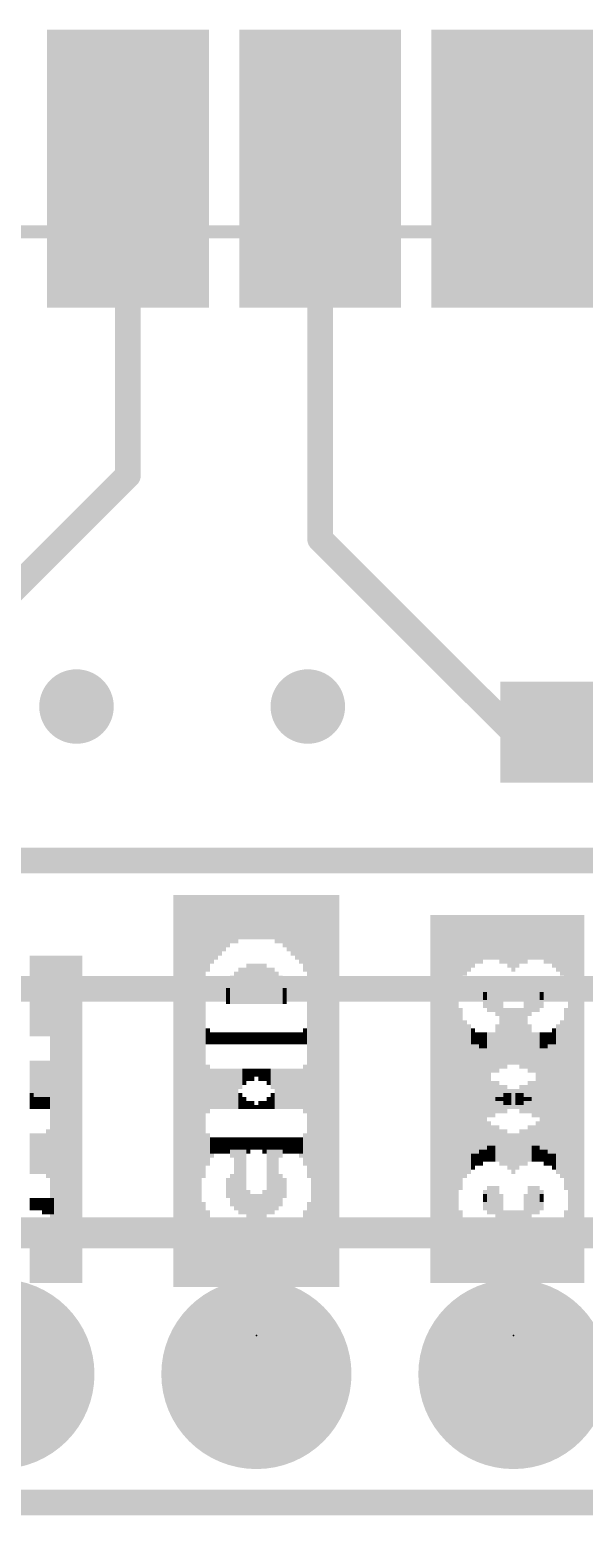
# Model space of a CAD drawing. Extents: x -38 to 69, y -21 to 41.
# Drawn here: x 19.35 to 24.83, y -0.13 to 14.57 of the extents above; entities that cross this region are included whole.
import ezdxf

# ---------------------------------------------------------------- set-up
doc = ezdxf.new("R2010")
doc.units = 0
for name, color, linetype in [('1', 12, 'CONTINUOUS'), ('16', 53, 'CONTINUOUS'), ('17', 254, 'CONTINUOUS'), ('18', 110, 'CONTINUOUS'), ('20', 53, 'CONTINUOUS'), ('21', 41, 'CONTINUOUS'), ('22', 40, 'CONTINUOUS'), ('23', 53, 'CONTINUOUS'), ('24', 53, 'CONTINUOUS'), ('51', 53, 'CONTINUOUS')]:
    doc.layers.add(name, color=color, linetype=linetype)

# ---------------------------------------------------------------- blocks, each defined once
blk = doc.blocks.new('RECT')
blk.add_solid([(-0.5, -0.5), (0.5, -0.5), (-0.5, 0.5), (0.5, 0.5)])
blk = doc.blocks.new('ROUNDP')
at = {"const_width": 0.5}
blk.add_lwpolyline([(0, -0.25, 1), (0, 0.25, 1), (0, -0.25)], format="xyb", dxfattribs=at)
blk = doc.blocks.new('ROUNDV')
at = {"const_width": 0.5}
blk.add_lwpolyline([(0, -0.25, 1), (0, 0.25, 1), (0, -0.25)], format="xyb", dxfattribs=at)

msp = doc.modelspace()

# ---------------------------------------------------------------- linework, layer by layer
at = {"layer": '1', "const_width": 0.254}
for points in [[(20.32, 10.16), (20.32, 13.195)], [(22.22, 9.53), (22.22, 13.195)], [(16.51, 6.35), (20.32, 10.16)], [(24.13, 7.62), (22.22, 9.53)], [(24.55, 7.62), (24.13, 7.62)], [(40.64, 0), (0, 0)]]:
    msp.add_lwpolyline(points, dxfattribs=at)
at = {"layer": '1', "const_width": 0.127}
for points in [[(20.3835, 13.195, 1), (20.2565, 13.195)], [(22.2835, 13.195, 1), (22.1565, 13.195)], [(20.2565, 10.16, 1), (20.3835, 10.16)], [(20.3649, 10.1151, 1), (20.2751, 10.2049)], [(22.2649, 9.5749, 1), (22.1751, 9.4851)], [(22.1565, 9.53, 1), (22.2835, 9.53)], [(24.13, 7.6835, 1), (24.13, 7.5565)], [(24.0851, 7.5751, 1), (24.1749, 7.6649)], [(24.55, 7.5565, 1), (24.55, 7.6835)]]:
    msp.add_lwpolyline(points, format="xyb", dxfattribs=at)
at = {"layer": '16'}
for points, const_width in [([(8.89, 6.35), (26.25, 6.35)], 0.254), ([(8.89, 5.08), (28.79, 5.08)], 0.254), ([(24.13, 2.667), (7.493, 2.667)], 0.3048), ([(32.0548, 2.667), (24.13, 2.667)], 0.3048), ([(24.13, 1.27), (24.13, 2.667)], 0.3048), ([(40.64, 0), (0, 0)], 0.254)]:
    msp.add_lwpolyline(points, dxfattribs=dict(at, const_width=const_width))
at = {"layer": '16', "const_width": 0.1524}
for points in [[(24.13, 2.7432, 1), (24.13, 2.5908)], [(24.2062, 2.667, 1), (24.0538, 2.667)], [(24.13, 2.5908, 1), (24.13, 2.7432)], [(24.0538, 1.27, 1), (24.2062, 1.27)]]:
    msp.add_lwpolyline(points, format="xyb", dxfattribs=at)
at = {"layer": '20', "const_width": 0.2032}
msp.add_lwpolyline([(40.64, 0), (0, 0)], dxfattribs=at)
at = {"layer": '23'}
for p in [(21.59, 1.651), (24.13, 1.651)]:
    msp.add_point(p, dxfattribs=at)
at = {"layer": '24'}
for p in [(21.59, 1.651), (24.13, 1.651)]:
    msp.add_point(p, dxfattribs=at)
at = {"layer": '51', "const_width": 0.127}
msp.add_lwpolyline([(28.07, 12.57), (12.57, 12.57)], dxfattribs=at)

# ---------------------------------------------------------------- block references
at = {"layer": '1', "xscale": 2.75, "yscale": 1.6, "rotation": 90}
for p in [(20.32, 13.195), (22.22, 13.195), (24.12, 13.195)]:
    msp.add_blockref('RECT', p, dxfattribs=at)
at = {"layer": '1', "xscale": 1.1}
msp.add_blockref('RECT', (24.55, 7.62), dxfattribs=at)
at = {"layer": '17', "xscale": 1.8796, "yscale": 1.8796, "rotation": 270}
for p in [(19.05, 1.27), (19.05, 1.27), (21.59, 1.27), (21.59, 1.27), (24.13, 1.27), (24.13, 1.27)]:
    msp.add_blockref('ROUNDP', p, dxfattribs=at)
at = {"layer": '18', "xscale": 0.7366, "yscale": 0.7366}
for p in [(19.812, 7.874), (19.812, 7.874), (22.098, 7.874), (22.098, 7.874)]:
    msp.add_blockref('ROUNDV', p, dxfattribs=at)
at = {"layer": '21', "yscale": 0.04, "rotation": 90}
for p, xscale in [((20.79, 4.071), 3.88), ((20.83, 4.071), 3.88), ((20.87, 4.071), 3.88), ((20.91, 4.071), 3.88), ((20.95, 4.071), 3.88), ((20.99, 4.071), 3.88), ((21.03, 4.071), 3.88), ((21.07, 4.611), 2.8), ((21.11, 5.631), 0.76), ((21.15, 5.671), 0.68), ((21.19, 5.691), 0.64), ((21.23, 5.711), 0.6), ((21.27, 5.731), 0.56), ((21.31, 5.751), 0.52), ((21.35, 5.771), 0.48), ((21.39, 5.771), 0.48), ((21.43, 5.791), 0.44), ((21.47, 5.791), 0.44), ((21.51, 5.791), 0.44), ((21.55, 5.791), 0.44), ((21.59, 5.791), 0.44), ((21.63, 5.791), 0.44), ((21.67, 5.791), 0.44), ((21.71, 5.791), 0.44), ((21.75, 5.791), 0.44), ((21.79, 5.771), 0.48), ((21.83, 5.771), 0.48), ((21.87, 5.751), 0.52), ((21.91, 5.751), 0.52), ((21.95, 5.731), 0.56), ((21.99, 5.711), 0.6), ((22.03, 5.691), 0.64), ((22.07, 5.651), 0.72), ((22.11, 5.591), 0.84), ((22.15, 4.071), 3.88), ((22.19, 4.071), 3.88), ((22.23, 4.071), 3.88), ((22.27, 4.071), 3.88), ((22.31, 4.071), 3.88), ((22.35, 4.071), 3.88), ((22.39, 4.071), 3.88), ((23.33, 3.991), 3.64), ((23.37, 3.991), 3.64), ((23.41, 3.991), 3.64), ((23.45, 3.991), 3.64), ((23.49, 3.991), 3.64), ((23.53, 3.991), 3.64), ((23.57, 3.991), 3.64), ((23.61, 5.451), 0.72), ((23.65, 5.511), 0.6), ((23.69, 5.531), 0.56), ((23.73, 5.551), 0.52), ((23.77, 5.571), 0.48), ((23.81, 5.571), 0.48), ((23.85, 5.591), 0.44), ((23.89, 5.591), 0.44), ((23.93, 5.591), 0.44), ((23.97, 5.591), 0.44), ((24.01, 5.571), 0.48), ((24.05, 5.571), 0.48), ((24.09, 5.551), 0.52), ((24.13, 5.531), 0.56), ((24.17, 5.571), 0.48), ((24.21, 5.571), 0.48), ((24.25, 5.591), 0.44), ((24.29, 5.591), 0.44), ((24.33, 5.591), 0.44), ((24.37, 5.591), 0.44), ((24.41, 5.591), 0.44), ((24.45, 5.591), 0.44), ((24.49, 5.591), 0.44), ((24.53, 5.571), 0.48), ((24.57, 5.551), 0.52), ((24.61, 5.531), 0.56), ((24.65, 5.491), 0.64), ((24.69, 3.991), 3.64), ((24.73, 3.991), 3.64), ((24.77, 3.991), 3.64), ((24.81, 3.991), 3.64), ((19.37, 5.011), 0.8), ((19.41, 5.011), 0.8), ((19.45, 5.011), 0.8), ((19.49, 5.011), 0.8), ((19.53, 5.011), 0.8), ((19.57, 4.991), 0.84), ((19.61, 3.791), 3.24), ((19.65, 3.791), 3.24), ((19.69, 3.791), 3.24), ((19.73, 3.791), 3.24), ((19.77, 3.791), 3.24), ((19.81, 3.791), 3.24), ((19.85, 3.791), 3.24), ((21.47, 5.111), 0.36), ((21.51, 5.131), 0.4), ((21.55, 5.131), 0.4), ((21.59, 5.131), 0.4), ((21.63, 5.131), 0.4), ((21.67, 5.131), 0.4), ((21.71, 5.111), 0.36), ((21.75, 5.111), 0.36), ((21.35, 5.051), 0.24), ((21.39, 5.071), 0.28), ((21.43, 5.091), 0.32), ((21.79, 5.091), 0.32), ((21.83, 5.071), 0.28), ((21.87, 5.011), 0.16), ((23.85, 5.011), 0.08), ((23.89, 4.991), 0.2), ((23.93, 4.991), 0.28), ((23.97, 4.951), 0.28), ((24.25, 4.671), 0.76), ((24.29, 4.971), 0.32), ((24.33, 4.991), 0.28), ((24.37, 4.991), 0.28), ((24.41, 4.991), 0.2), ((23.61, 3.991), 1.8), ((24.01, 4.651), 0.48), ((24.05, 4.631), 0.52), ((24.09, 4.631), 0.52), ((24.13, 4.611), 0.56), ((24.17, 4.611), 0.56), ((24.21, 4.591), 0.6), ((23.65, 4.631), 0.28), ((23.69, 4.631), 0.2), ((23.97, 4.571), 0.32), ((24.61, 4.411), 0.64), ((24.65, 4.431), 0.76), ((21.11, 4.611), 0.16), ((21.15, 4.591), 0.12), ((21.19, 4.591), 0.12), ((21.23, 4.591), 0.12), ((21.27, 4.591), 0.12), ((21.31, 4.591), 0.12), ((21.35, 4.591), 0.12), ((21.39, 4.591), 0.12), ((21.43, 4.591), 0.12), ((21.47, 4.591), 0.12), ((21.51, 4.591), 0.12), ((21.55, 4.591), 0.12), ((21.59, 4.591), 0.12), ((21.63, 4.591), 0.12), ((21.67, 4.591), 0.12), ((21.71, 4.591), 0.12), ((21.75, 4.591), 0.12), ((21.79, 4.591), 0.12), ((21.83, 4.591), 0.12), ((21.87, 4.591), 0.12), ((21.91, 4.591), 0.12), ((21.95, 4.591), 0.12), ((21.99, 4.591), 0.12), ((22.03, 4.591), 0.12), ((22.07, 4.611), 0.16), ((22.11, 4.591), 0.2), ((23.73, 4.611), 0.16), ((23.77, 4.591), 0.12), ((23.81, 4.571), 0.16), ((23.85, 4.571), 0.16), ((23.89, 4.551), 0.2), ((23.93, 4.551), 0.2), ((24.29, 4.451), 0.4), ((24.33, 4.431), 0.36), ((24.37, 4.411), 0.4), ((24.41, 4.411), 0.4), ((24.45, 4.391), 0.44), ((24.49, 4.391), 0.44), ((24.53, 4.391), 0.52), ((24.57, 4.411), 0.56), ((19.57, 4.131), 0.56), ((19.37, 4.131), 0.48), ((19.41, 4.131), 0.48), ((19.45, 4.131), 0.48), ((19.49, 4.131), 0.48), ((19.53, 4.131), 0.48), ((21.11, 4.091), 0.48), ((21.15, 4.091), 0.4), ((21.19, 4.111), 0.36), ((21.23, 4.111), 0.36), ((21.27, 4.131), 0.32), ((21.31, 4.151), 0.28), ((21.35, 4.171), 0.24), ((21.39, 4.171), 0.24), ((21.43, 4.191), 0.2), ((21.47, 4.211), 0.16), ((21.51, 4.231), 0.12), ((21.55, 4.231), 0.12), ((21.59, 4.251), 0.08), ((21.63, 4.271), 0.04), ((22.07, 4.071), 0.44), ((22.11, 4.091), 0.48), ((23.65, 3.991), 0.6), ((23.69, 3.991), 0.6), ((21.87, 4.011), 0.24), ((21.91, 4.031), 0.28), ((21.95, 4.051), 0.32), ((21.99, 4.051), 0.32), ((22.03, 4.071), 0.36), ((23.73, 3.991), 0.52), ((23.77, 3.991), 0.52), ((23.81, 4.011), 0.48), ((23.85, 3.991), 0.44), ((23.89, 4.011), 0.4), ((23.93, 3.991), 0.36), ((23.97, 4.011), 0.32), ((24.01, 3.991), 0.28), ((24.05, 3.991), 0.28), ((21.63, 3.931), 0.08), ((21.67, 3.931), 0.08), ((21.71, 3.951), 0.12), ((21.75, 3.971), 0.16), ((21.79, 3.991), 0.2), ((21.83, 3.991), 0.2), ((24.09, 3.991), 0.2), ((24.13, 3.991), 0.2), ((24.17, 3.991), 0.12), ((24.21, 3.991), 0.12), ((24.25, 3.991), 0.04), ((24.29, 3.991), 0.04), ((21.59, 3.911), 0.04), ((24.53, 3.591), 0.52), ((24.57, 3.571), 0.56), ((24.61, 3.571), 0.64), ((24.65, 3.551), 0.76), ((19.57, 3.451), 0.48), ((24.21, 3.511), 0.36), ((24.25, 3.531), 0.32), ((24.29, 3.551), 0.36), ((24.33, 3.551), 0.36), ((24.37, 3.571), 0.4), ((24.41, 3.571), 0.4), ((24.45, 3.591), 0.44), ((24.49, 3.591), 0.44), ((19.37, 3.391), 0.28), ((19.41, 3.411), 0.32), ((19.45, 3.431), 0.36), ((19.49, 3.431), 0.36), ((19.53, 3.451), 0.4), ((21.11, 3.491), 0.32), ((21.15, 3.511), 0.2), ((21.19, 3.531), 0.16), ((21.23, 3.531), 0.16), ((21.27, 3.531), 0.16), ((21.31, 3.531), 0.16), ((21.35, 3.511), 0.2), ((21.39, 3.251), 0.72), ((21.43, 3.231), 0.76), ((21.47, 3.231), 0.76), ((21.51, 3.531), 0.16), ((21.55, 3.551), 0.12), ((21.59, 3.551), 0.12), ((21.63, 3.551), 0.12), ((21.67, 3.551), 0.12), ((21.71, 3.551), 0.12), ((21.75, 3.551), 0.12), ((21.79, 3.551), 0.12), ((21.83, 3.551), 0.12), ((21.87, 3.551), 0.12), ((21.91, 3.551), 0.12), ((21.95, 3.551), 0.12), ((21.99, 3.551), 0.12), ((22.03, 3.531), 0.16), ((22.07, 3.531), 0.24), ((22.11, 3.491), 0.32), ((23.89, 3.451), 0.16), ((23.93, 3.451), 0.16), ((23.97, 3.471), 0.2), ((24.01, 3.451), 0.24), ((24.05, 3.471), 0.28), ((24.09, 3.451), 0.32), ((24.13, 3.451), 0.4), ((24.17, 3.491), 0.32), ((23.65, 3.351), 0.28), ((23.69, 3.351), 0.2), ((23.73, 3.371), 0.16), ((23.77, 3.391), 0.12), ((23.81, 3.411), 0.16), ((23.85, 3.431), 0.12), ((21.35, 3.111), 0.28), ((21.71, 3.051), 0.4), ((21.75, 3.051), 0.4), ((21.79, 3.071), 0.36), ((21.83, 3.091), 0.32), ((21.51, 2.951), 0.28), ((21.87, 3.111), 0.2), ((23.89, 2.991), 0.2), ((23.93, 2.991), 0.28), ((23.97, 2.951), 0.28), ((24.29, 2.971), 0.32), ((24.33, 2.991), 0.28), ((24.37, 2.991), 0.28), ((24.41, 2.991), 0.2), ((19.37, 2.951), 0.12), ((19.41, 2.951), 0.12), ((19.45, 2.951), 0.12), ((19.49, 2.951), 0.12), ((19.53, 2.931), 0.16), ((19.57, 2.931), 0.16), ((21.07, 2.551), 0.84), ((21.55, 2.931), 0.24), ((21.59, 2.931), 0.24), ((21.63, 2.931), 0.24), ((21.67, 2.931), 0.24), ((23.85, 3.011), 0.08), ((24.25, 2.611), 0.88), ((21.11, 2.511), 0.76), ((21.15, 2.471), 0.68), ((22.07, 2.491), 0.72), ((22.11, 2.531), 0.8), ((23.61, 2.531), 0.72), ((24.01, 2.531), 0.72), ((24.05, 2.531), 0.72), ((24.09, 2.531), 0.72), ((24.13, 2.531), 0.72), ((24.17, 2.531), 0.72), ((24.21, 2.531), 0.72), ((24.65, 2.491), 0.64), ((19.53, 2.411), 0.48), ((19.57, 2.411), 0.48), ((21.19, 2.451), 0.64), ((21.23, 2.411), 0.56), ((21.27, 2.411), 0.56), ((21.31, 2.391), 0.52), ((21.87, 2.391), 0.52), ((21.91, 2.391), 0.52), ((21.95, 2.411), 0.56), ((21.99, 2.431), 0.6), ((22.03, 2.451), 0.64), ((23.65, 2.471), 0.6), ((23.69, 2.451), 0.56), ((23.73, 2.431), 0.52), ((23.77, 2.411), 0.48), ((23.81, 2.411), 0.48), ((23.85, 2.411), 0.48), ((23.89, 2.411), 0.48), ((23.93, 2.411), 0.48), ((23.97, 2.451), 0.56), ((24.29, 2.411), 0.48), ((24.53, 2.411), 0.48), ((24.57, 2.431), 0.52), ((24.61, 2.451), 0.56), ((19.37, 2.391), 0.44), ((19.41, 2.391), 0.44), ((19.45, 2.391), 0.44), ((19.49, 2.391), 0.44), ((21.35, 2.371), 0.48), ((21.39, 2.371), 0.48), ((21.43, 2.371), 0.48), ((21.47, 2.351), 0.44), ((21.51, 2.351), 0.44), ((21.55, 2.351), 0.44), ((21.59, 2.351), 0.44), ((21.63, 2.351), 0.44), ((21.67, 2.351), 0.44), ((21.71, 2.351), 0.44), ((21.75, 2.371), 0.48), ((21.79, 2.371), 0.48), ((21.83, 2.371), 0.48), ((24.33, 2.391), 0.44), ((24.37, 2.391), 0.44), ((24.41, 2.391), 0.44), ((24.45, 2.391), 0.44), ((24.49, 2.391), 0.44)]:
    msp.add_blockref('RECT', p, dxfattribs=dict(at, xscale=xscale))
at = {"layer": '22', "yscale": 0.04, "rotation": 90}
for p, xscale in [((20.79, 4.071), 3.88), ((20.83, 4.071), 3.88), ((20.87, 4.071), 3.88), ((20.91, 4.071), 3.88), ((20.95, 4.071), 3.88), ((20.99, 4.071), 3.88), ((21.03, 4.071), 3.88), ((21.07, 5.591), 0.84), ((21.11, 5.651), 0.72), ((21.15, 5.691), 0.64), ((21.19, 5.711), 0.6), ((21.23, 5.731), 0.56), ((21.27, 5.751), 0.52), ((21.31, 5.751), 0.52), ((21.35, 5.771), 0.48), ((21.39, 5.771), 0.48), ((21.43, 5.791), 0.44), ((21.47, 5.791), 0.44), ((21.51, 5.791), 0.44), ((21.55, 5.791), 0.44), ((21.59, 5.791), 0.44), ((21.63, 5.791), 0.44), ((21.67, 5.791), 0.44), ((21.71, 5.791), 0.44), ((21.75, 5.791), 0.44), ((21.79, 5.771), 0.48), ((21.83, 5.771), 0.48), ((21.87, 5.751), 0.52), ((21.91, 5.731), 0.56), ((21.95, 5.711), 0.6), ((21.99, 5.691), 0.64), ((22.03, 5.671), 0.68), ((22.07, 5.631), 0.76), ((22.11, 4.611), 2.8), ((22.15, 4.071), 3.88), ((22.19, 4.071), 3.88), ((22.23, 4.071), 3.88), ((22.27, 4.071), 3.88), ((22.31, 4.071), 3.88), ((22.35, 4.071), 3.88), ((22.39, 4.071), 3.88), ((23.33, 3.991), 3.64), ((23.37, 3.991), 3.64), ((23.41, 3.991), 3.64), ((23.45, 3.991), 3.64), ((23.49, 3.991), 3.64), ((23.53, 3.991), 3.64), ((23.57, 3.991), 3.64), ((23.61, 5.491), 0.64), ((23.65, 5.531), 0.56), ((23.69, 5.551), 0.52), ((23.73, 5.571), 0.48), ((23.77, 5.591), 0.44), ((23.81, 5.591), 0.44), ((23.85, 5.591), 0.44), ((23.89, 5.591), 0.44), ((23.93, 5.591), 0.44), ((23.97, 5.591), 0.44), ((24.01, 5.591), 0.44), ((24.05, 5.571), 0.48), ((24.09, 5.571), 0.48), ((24.13, 5.531), 0.56), ((24.17, 5.551), 0.52), ((24.21, 5.571), 0.48), ((24.25, 5.571), 0.48), ((24.29, 5.591), 0.44), ((24.33, 5.591), 0.44), ((24.37, 5.591), 0.44), ((24.41, 5.591), 0.44), ((24.45, 5.571), 0.48), ((24.49, 5.571), 0.48), ((24.53, 5.551), 0.52), ((24.57, 5.531), 0.56), ((24.61, 5.511), 0.6), ((24.65, 5.451), 0.72), ((24.69, 3.991), 3.64), ((24.73, 3.991), 3.64), ((24.77, 3.991), 3.64), ((24.81, 3.991), 3.64), ((19.37, 5.191), 0.44), ((19.41, 5.211), 0.4), ((19.45, 5.211), 0.4), ((19.49, 5.211), 0.4), ((19.53, 5.191), 0.44), ((19.57, 3.791), 3.24), ((19.61, 3.791), 3.24), ((19.65, 3.791), 3.24), ((19.69, 3.791), 3.24), ((19.73, 3.791), 3.24), ((19.77, 3.791), 3.24), ((19.81, 3.791), 3.24), ((19.85, 3.791), 3.24), ((21.43, 5.111), 0.36), ((21.47, 5.111), 0.36), ((21.51, 5.131), 0.4), ((21.55, 5.131), 0.4), ((21.59, 5.131), 0.4), ((21.63, 5.131), 0.4), ((21.67, 5.131), 0.4), ((21.71, 5.111), 0.36), ((21.35, 5.071), 0.28), ((21.39, 5.091), 0.32), ((21.75, 5.091), 0.32), ((21.79, 5.071), 0.28), ((21.83, 5.051), 0.24), ((21.31, 5.011), 0.16), ((23.85, 4.991), 0.2), ((23.89, 4.991), 0.28), ((23.93, 4.991), 0.28), ((23.97, 4.971), 0.32), ((24.01, 4.671), 0.76), ((24.29, 4.951), 0.28), ((24.33, 4.991), 0.28), ((24.37, 4.991), 0.2), ((24.41, 5.011), 0.08), ((24.05, 4.591), 0.6), ((24.09, 4.611), 0.56), ((24.13, 4.611), 0.56), ((24.17, 4.631), 0.52), ((24.21, 4.631), 0.52), ((24.25, 4.651), 0.48), ((24.65, 3.991), 1.8), ((23.61, 4.431), 0.76), ((23.65, 4.411), 0.64), ((24.29, 4.571), 0.32), ((24.57, 4.631), 0.2), ((24.61, 4.631), 0.28), ((21.07, 4.591), 0.2), ((21.11, 4.611), 0.16), ((21.15, 4.591), 0.12), ((21.19, 4.591), 0.12), ((21.23, 4.591), 0.12), ((21.27, 4.591), 0.12), ((21.31, 4.591), 0.12), ((21.35, 4.591), 0.12), ((21.39, 4.591), 0.12), ((21.43, 4.591), 0.12), ((21.47, 4.591), 0.12), ((21.51, 4.591), 0.12), ((21.55, 4.591), 0.12), ((21.59, 4.591), 0.12), ((21.63, 4.591), 0.12), ((21.67, 4.591), 0.12), ((21.71, 4.591), 0.12), ((21.75, 4.591), 0.12), ((21.79, 4.591), 0.12), ((21.83, 4.591), 0.12), ((21.87, 4.591), 0.12), ((21.91, 4.591), 0.12), ((21.95, 4.591), 0.12), ((21.99, 4.591), 0.12), ((22.03, 4.591), 0.12), ((22.07, 4.611), 0.16), ((23.69, 4.411), 0.56), ((23.73, 4.391), 0.52), ((23.77, 4.391), 0.44), ((23.81, 4.391), 0.44), ((23.85, 4.411), 0.4), ((23.89, 4.411), 0.4), ((23.93, 4.431), 0.36), ((23.97, 4.451), 0.4), ((24.33, 4.551), 0.2), ((24.37, 4.551), 0.2), ((24.41, 4.571), 0.16), ((24.45, 4.571), 0.16), ((24.49, 4.591), 0.12), ((24.53, 4.611), 0.16), ((21.07, 4.091), 0.48), ((21.11, 4.071), 0.44), ((21.55, 4.271), 0.04), ((21.59, 4.251), 0.08), ((21.63, 4.231), 0.12), ((21.67, 4.231), 0.12), ((21.71, 4.211), 0.16), ((21.75, 4.191), 0.2), ((21.79, 4.171), 0.24), ((21.83, 4.171), 0.24), ((21.87, 4.151), 0.28), ((21.91, 4.131), 0.32), ((21.95, 4.111), 0.36), ((21.99, 4.111), 0.36), ((22.03, 4.091), 0.4), ((22.07, 4.091), 0.48), ((24.57, 3.991), 0.6), ((24.61, 3.991), 0.6), ((21.15, 4.071), 0.36), ((21.19, 4.051), 0.32), ((21.23, 4.051), 0.32), ((21.27, 4.031), 0.28), ((21.31, 4.011), 0.24), ((24.21, 3.991), 0.28), ((24.25, 3.991), 0.28), ((24.29, 4.011), 0.32), ((24.33, 3.991), 0.36), ((24.37, 4.011), 0.4), ((24.41, 3.991), 0.44), ((24.45, 4.011), 0.48), ((24.49, 3.991), 0.52), ((24.53, 3.991), 0.52), ((19.37, 3.971), 0.16), ((19.41, 3.951), 0.12), ((19.45, 3.951), 0.12), ((19.49, 3.951), 0.12), ((19.53, 3.951), 0.12), ((21.35, 3.991), 0.2), ((21.39, 3.991), 0.2), ((21.43, 3.971), 0.16), ((21.47, 3.951), 0.12), ((21.51, 3.931), 0.08), ((21.55, 3.931), 0.08), ((23.97, 3.991), 0.04), ((24.01, 3.991), 0.04), ((24.05, 3.991), 0.12), ((24.09, 3.991), 0.12), ((24.13, 3.991), 0.2), ((24.17, 3.991), 0.2), ((21.59, 3.911), 0.04), ((23.61, 3.551), 0.76), ((23.65, 3.571), 0.64), ((23.69, 3.571), 0.56), ((23.73, 3.591), 0.52), ((19.53, 3.451), 0.48), ((23.77, 3.591), 0.44), ((23.81, 3.591), 0.44), ((23.85, 3.571), 0.4), ((23.89, 3.571), 0.4), ((23.93, 3.551), 0.36), ((23.97, 3.551), 0.36), ((24.01, 3.531), 0.32), ((24.05, 3.511), 0.36), ((19.37, 3.491), 0.32), ((19.41, 3.491), 0.32), ((19.45, 3.471), 0.36), ((19.49, 3.451), 0.4), ((21.07, 3.491), 0.32), ((21.11, 3.531), 0.24), ((21.15, 3.531), 0.16), ((21.19, 3.551), 0.12), ((21.23, 3.551), 0.12), ((21.27, 3.551), 0.12), ((21.31, 3.551), 0.12), ((21.35, 3.551), 0.12), ((21.39, 3.551), 0.12), ((21.43, 3.551), 0.12), ((21.47, 3.551), 0.12), ((21.51, 3.551), 0.12), ((21.55, 3.551), 0.12), ((21.59, 3.551), 0.12), ((21.63, 3.551), 0.12), ((21.67, 3.531), 0.16), ((21.71, 3.231), 0.76), ((21.75, 3.231), 0.76), ((21.79, 3.251), 0.72), ((21.83, 3.511), 0.2), ((21.87, 3.531), 0.16), ((21.91, 3.531), 0.16), ((21.95, 3.531), 0.16), ((21.99, 3.531), 0.16), ((22.03, 3.511), 0.2), ((22.07, 3.491), 0.32), ((24.09, 3.491), 0.32), ((24.13, 3.451), 0.4), ((24.17, 3.451), 0.32), ((24.21, 3.471), 0.28), ((24.25, 3.451), 0.24), ((24.29, 3.471), 0.2), ((24.33, 3.451), 0.16), ((24.37, 3.451), 0.16), ((24.41, 3.431), 0.12), ((24.45, 3.411), 0.16), ((24.49, 3.391), 0.12), ((24.53, 3.371), 0.16), ((24.57, 3.351), 0.2), ((24.61, 3.351), 0.28), ((21.35, 3.091), 0.32), ((21.39, 3.071), 0.36), ((21.43, 3.051), 0.4), ((21.47, 3.051), 0.4), ((21.83, 3.111), 0.28), ((21.31, 3.111), 0.2), ((21.67, 2.951), 0.28), ((23.85, 2.991), 0.2), ((23.89, 2.991), 0.28), ((23.93, 2.991), 0.28), ((23.97, 2.971), 0.32), ((24.29, 2.951), 0.28), ((24.33, 2.991), 0.28), ((24.37, 2.991), 0.2), ((19.37, 2.951), 0.12), ((19.41, 2.951), 0.12), ((19.45, 2.951), 0.12), ((19.49, 2.931), 0.16), ((19.53, 2.931), 0.16), ((21.51, 2.931), 0.24), ((21.55, 2.931), 0.24), ((21.59, 2.931), 0.24), ((21.63, 2.931), 0.24), ((22.11, 2.551), 0.84), ((24.01, 2.611), 0.88), ((24.41, 3.011), 0.08), ((21.07, 2.531), 0.8), ((21.11, 2.491), 0.72), ((22.03, 2.471), 0.68), ((22.07, 2.511), 0.76), ((23.61, 2.491), 0.64), ((24.05, 2.531), 0.72), ((24.09, 2.531), 0.72), ((24.13, 2.531), 0.72), ((24.17, 2.531), 0.72), ((24.21, 2.531), 0.72), ((24.25, 2.531), 0.72), ((24.65, 2.531), 0.72), ((19.53, 2.411), 0.48), ((21.15, 2.451), 0.64), ((21.19, 2.431), 0.6), ((21.23, 2.411), 0.56), ((21.27, 2.391), 0.52), ((21.31, 2.391), 0.52), ((21.87, 2.391), 0.52), ((21.91, 2.411), 0.56), ((21.95, 2.411), 0.56), ((21.99, 2.451), 0.64), ((23.65, 2.451), 0.56), ((23.69, 2.431), 0.52), ((23.73, 2.411), 0.48), ((23.97, 2.411), 0.48), ((24.29, 2.451), 0.56), ((24.33, 2.411), 0.48), ((24.37, 2.411), 0.48), ((24.41, 2.411), 0.48), ((24.45, 2.411), 0.48), ((24.49, 2.411), 0.48), ((24.53, 2.431), 0.52), ((24.57, 2.451), 0.56), ((24.61, 2.471), 0.6), ((19.37, 2.391), 0.44), ((19.41, 2.391), 0.44), ((19.45, 2.391), 0.44), ((19.49, 2.391), 0.44), ((21.35, 2.371), 0.48), ((21.39, 2.371), 0.48), ((21.43, 2.371), 0.48), ((21.47, 2.351), 0.44), ((21.51, 2.351), 0.44), ((21.55, 2.351), 0.44), ((21.59, 2.351), 0.44), ((21.63, 2.351), 0.44), ((21.67, 2.351), 0.44), ((21.71, 2.351), 0.44), ((21.75, 2.371), 0.48), ((21.79, 2.371), 0.48), ((21.83, 2.371), 0.48), ((23.77, 2.391), 0.44), ((23.81, 2.391), 0.44), ((23.85, 2.391), 0.44), ((23.89, 2.391), 0.44), ((23.93, 2.391), 0.44)]:
    msp.add_blockref('RECT', p, dxfattribs=dict(at, xscale=xscale))
at = {"layer": '51'}
for p, xscale, yscale in [((20.32, 13.57), 1.5, 1.8), ((22.22, 13.57), 1.5, 1.8), ((24.12, 13.57), 1.5, 1.8), ((24.8118, 7.6251), 0.5001, 0.95)]:
    msp.add_blockref('RECT', p, dxfattribs=dict(at, xscale=xscale, yscale=yscale))
at = {"layer": '51', "xscale": 0.508, "yscale": 0.508, "rotation": 180}
for p in [(21.59, 1.27), (24.13, 1.27)]:
    msp.add_blockref('RECT', p, dxfattribs=at)

doc.saveas('drawing.dxf')
